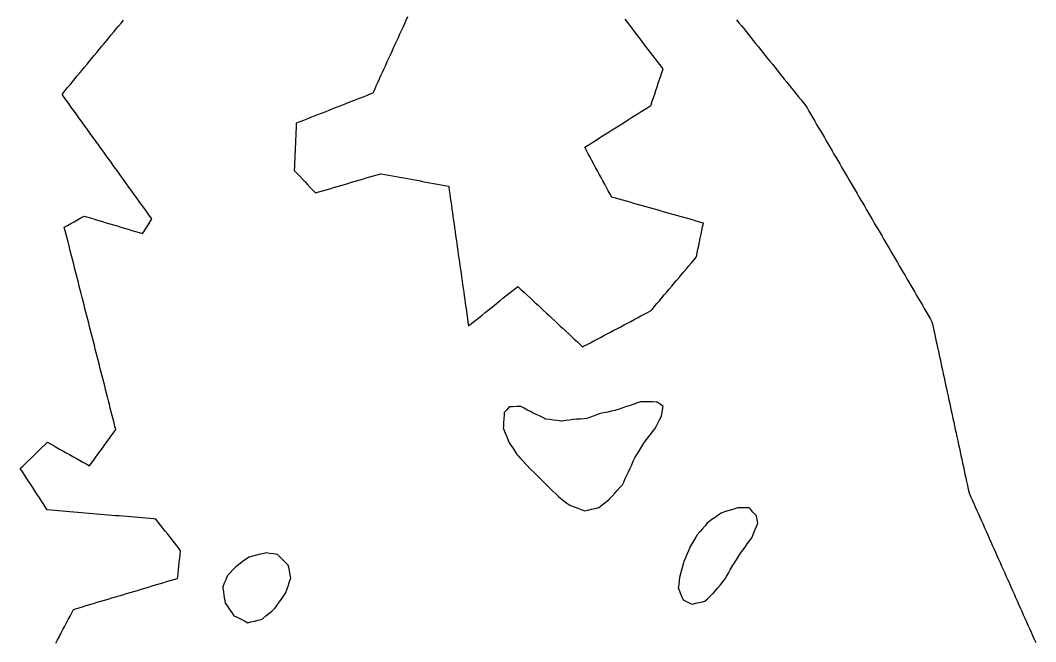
# Model space of a CAD drawing. Header units: millimetres. Extents: x 32 to 3054, y 42 to 5568.
# Drawn here: x 1170.8 to 1437.3, y 1401 to 1564.2 of the extents above; entities that cross this region are included whole.
import ezdxf

# ---------------------------------------------------------------- set-up
doc = ezdxf.new("R2010")
doc.units = ezdxf.units.MM
for name, color, linetype in [('ALL_ISLANDS', 7, 'Continuous'), ('OUTLINE_ISLAND_01', 7, 'Continuous'), ('OUTLINE_ISLAND_24', 7, 'Continuous'), ('OUTLINE_ISLAND_48', 7, 'Continuous'), ('OUTLINE_ISLAND_54', 7, 'Continuous')]:
    doc.layers.add(name, color=color, linetype=linetype)

msp = doc.modelspace()

# ---------------------------------------------------------------- linework, layer by layer
at = {"layer": 'ALL_ISLANDS'}
for points in [[(1272.4168, 1565.0561), (1272.0025, 1564.1459), (1271.5882, 1563.2358), (1271.1739, 1562.3257), (1270.7596, 1561.4155), (1270.3453, 1560.5054), (1269.931, 1559.5952), (1269.5168, 1558.6851), (1269.1025, 1557.7749), (1268.6882, 1556.8648), (1268.2739, 1555.9546), (1267.8596, 1555.0445), (1267.4453, 1554.1343), (1267.031, 1553.2242), (1266.6168, 1552.314), (1266.2025, 1551.4039), (1265.7882, 1550.4937), (1265.3739, 1549.5836), (1264.9596, 1548.6735), (1264.5453, 1547.7633), (1264.131, 1546.8532), (1263.7168, 1545.943), (1263.3025, 1545.0329), (1262.7759, 1544.826), (1261.8452, 1544.4603), (1260.9145, 1544.0946), (1259.9837, 1543.729), (1259.053, 1543.3633), (1258.1222, 1542.9976), (1257.1915, 1542.6319), (1256.2607, 1542.2662), (1255.33, 1541.9006), (1254.3993, 1541.5349), (1253.4685, 1541.1692), (1252.5378, 1540.8035), (1251.607, 1540.4378), (1250.6763, 1540.0722), (1249.7456, 1539.7065), (1248.8148, 1539.3408), (1247.8841, 1538.9751), (1246.9533, 1538.6095), (1246.0226, 1538.2438), (1245.0919, 1537.8781), (1244.1611, 1537.5124), (1243.2304, 1537.1467), (1243.2142, 1536.7917), (1243.1687, 1535.7928), (1243.1232, 1534.7938), (1243.0777, 1533.7948), (1243.0321, 1532.7959), (1242.9866, 1531.7969), (1242.9411, 1530.798), (1242.8956, 1529.799), (1242.8501, 1528.8), (1242.8046, 1527.8011), (1242.7591, 1526.8021), (1242.7136, 1525.8031), (1242.668, 1524.8042), (1242.7862, 1524.6785), (1243.4712, 1523.95), (1244.1562, 1523.2215), (1244.8412, 1522.4929), (1245.5262, 1521.7644), (1246.2112, 1521.0358), (1246.8962, 1520.3073), (1247.5813, 1519.5788), (1248.2663, 1518.8502), (1249.1207, 1519.1009), (1250.0803, 1519.3825), (1251.0398, 1519.664), (1251.9994, 1519.9456), (1252.9589, 1520.2271), (1253.9185, 1520.5086), (1254.878, 1520.7902), (1255.8376, 1521.0717), (1256.7971, 1521.3532), (1257.7567, 1521.6348), (1258.7162, 1521.9163), (1259.6758, 1522.1978), (1260.6353, 1522.4794), (1261.5949, 1522.7609), (1262.5544, 1523.0425), (1263.514, 1523.324), (1264.4735, 1523.6055), (1265.4331, 1523.8871), (1265.5137, 1523.8722), (1266.4972, 1523.6913), (1267.4807, 1523.5104), (1268.4642, 1523.3295), (1269.4477, 1523.1486), (1270.4312, 1522.9677), (1271.4147, 1522.7868), (1272.3982, 1522.6059), (1273.3817, 1522.425), (1274.3652, 1522.2441), (1275.3488, 1522.0632), (1276.3323, 1521.8823), (1277.3158, 1521.7014), (1278.2993, 1521.5205), (1279.2828, 1521.3396), (1280.2663, 1521.1587), (1281.2498, 1520.9778), (1282.2333, 1520.7969), (1283.2168, 1520.616), (1283.2284, 1520.5339), (1283.369, 1519.5438), (1283.5095, 1518.5537), (1283.65, 1517.5636), (1283.7906, 1516.5736), (1283.9311, 1515.5835), (1284.0717, 1514.5934), (1284.2122, 1513.6033), (1284.3527, 1512.6133), (1284.4933, 1511.6232), (1284.6338, 1510.6331), (1284.7744, 1509.643), (1284.9149, 1508.653), (1285.0554, 1507.6629), (1285.196, 1506.6728), (1285.3365, 1505.6827), (1285.4771, 1504.6927), (1285.6176, 1503.7026), (1285.7581, 1502.7125), (1285.8987, 1501.7224), (1286.0392, 1500.7324), (1286.1798, 1499.7423), (1286.3203, 1498.7522), (1286.4608, 1497.7621), (1286.6014, 1496.7721), (1286.7419, 1495.782), (1286.8824, 1494.7919), (1287.023, 1493.8018), (1287.1635, 1492.8118), (1287.3041, 1491.8217), (1287.4446, 1490.8316), (1287.5851, 1489.8415), (1287.7257, 1488.8515), (1287.8662, 1487.8614), (1288.0068, 1486.8713), (1288.1473, 1485.8812), (1288.2878, 1484.8912), (1288.4284, 1483.9011), (1288.8898, 1484.272), (1289.6691, 1484.8986), (1290.4485, 1485.5252), (1291.2278, 1486.1518), (1292.0072, 1486.7784), (1292.7865, 1487.405), (1293.5658, 1488.0316), (1294.3452, 1488.6582), (1295.1245, 1489.2848), (1295.9039, 1489.9114), (1296.6832, 1490.538), (1297.4626, 1491.1646), (1298.2419, 1491.7912), (1299.0213, 1492.4178), (1299.8006, 1493.0444), (1300.5799, 1493.671), (1301.3593, 1494.2976), (1301.5615, 1494.1091), (1302.2929, 1493.4271), (1303.0243, 1492.7452), (1303.7557, 1492.0632), (1304.4871, 1491.3813), (1305.2185, 1490.6994), (1305.9499, 1490.0174), (1306.6813, 1489.3355), (1307.4127, 1488.6535), (1308.1441, 1487.9716), (1308.8755, 1487.2896), (1309.6069, 1486.6077), (1310.3383, 1485.9257), (1311.0697, 1485.2438), (1311.8011, 1484.5619), (1312.5325, 1483.8799), (1313.2639, 1483.198), (1313.9953, 1482.516), (1314.7267, 1481.8341), (1315.4581, 1481.1521), (1316.1895, 1480.4702), (1316.9209, 1479.7882), (1317.6523, 1479.1063), (1318.3837, 1478.4244), (1318.6581, 1478.5695), (1319.542, 1479.0372), (1320.4259, 1479.5049), (1321.3098, 1479.9725), (1322.1938, 1480.4402), (1323.0777, 1480.9078), (1323.9616, 1481.3755), (1324.8455, 1481.8432), (1325.7294, 1482.3108), (1326.6133, 1482.7785), (1327.4972, 1483.2462), (1328.3811, 1483.7138), (1329.265, 1484.1815), (1330.1489, 1484.6491), (1331.0328, 1485.1168), (1331.9167, 1485.5845), (1332.8006, 1486.0521), (1333.6845, 1486.5198), (1334.5685, 1486.9875), (1335.4524, 1487.4551), (1336.3363, 1487.9228), (1336.5989, 1488.2334), (1337.2446, 1488.9969), (1337.8903, 1489.7605), (1338.536, 1490.5241), (1339.1818, 1491.2877), (1339.8275, 1492.0512), (1340.4732, 1492.8148), (1341.1189, 1493.5784), (1341.7646, 1494.342), (1342.4103, 1495.1056), (1343.056, 1495.8691), (1343.7018, 1496.6327), (1344.3475, 1497.3963), (1344.9932, 1498.1599), (1345.6389, 1498.9235), (1346.2846, 1499.687), (1346.9303, 1500.4506), (1347.576, 1501.2142), (1348.2218, 1501.9778), (1348.2475, 1502.1006), (1348.4526, 1503.0793), (1348.6578, 1504.058), (1348.863, 1505.0367), (1349.0681, 1506.0155), (1349.2733, 1506.9942), (1349.4784, 1507.9729), (1349.6836, 1508.9517), (1349.8887, 1509.9304), (1350.0939, 1510.9091), (1350.0898, 1510.9103), (1349.1278, 1511.1833), (1348.1658, 1511.4563), (1347.2037, 1511.7293), (1346.2417, 1512.0023), (1345.2797, 1512.2753), (1344.3177, 1512.5483), (1343.3557, 1512.8212), (1342.3937, 1513.0942), (1341.4316, 1513.3672), (1340.4696, 1513.6402), (1339.5076, 1513.9132), (1338.5456, 1514.1862), (1337.5836, 1514.4592), (1336.6216, 1514.7322), (1335.6596, 1515.0052), (1334.6975, 1515.2782), (1333.7355, 1515.5512), (1332.7735, 1515.8242), (1331.8115, 1516.0972), (1330.8495, 1516.3702), (1329.8875, 1516.6432), (1328.9254, 1516.9162), (1327.9634, 1517.1892), (1327.0014, 1517.4622), (1326.0394, 1517.7352), (1325.6098, 1518.5254), (1325.1322, 1519.404), (1324.6547, 1520.2826), (1324.1771, 1521.1612), (1323.6995, 1522.0398), (1323.2219, 1522.9183), (1322.7443, 1523.7969), (1322.2667, 1524.6755), (1321.7892, 1525.5541), (1321.3116, 1526.4327), (1320.834, 1527.3113), (1320.3564, 1528.1899), (1319.8788, 1529.0685), (1319.4012, 1529.947), (1318.9237, 1530.8256), (1319.4085, 1531.1325), (1320.2534, 1531.6674), (1321.0984, 1532.2022), (1321.9433, 1532.7371), (1322.7882, 1533.2719), (1323.6332, 1533.8068), (1324.4781, 1534.3416), (1325.3231, 1534.8765), (1326.168, 1535.4113), (1327.013, 1535.9462), (1327.8579, 1536.481), (1328.7029, 1537.0159), (1329.5478, 1537.5507), (1330.3928, 1538.0856), (1331.2377, 1538.6204), (1332.0827, 1539.1553), (1332.9276, 1539.6901), (1333.7726, 1540.225), (1334.6175, 1540.7598), (1335.4624, 1541.2947), (1336.3074, 1541.8295), (1336.3538, 1541.9683), (1336.6708, 1542.9168), (1336.9878, 1543.8652), (1337.3048, 1544.8136), (1337.6218, 1545.762), (1337.9388, 1546.7105), (1338.2558, 1547.6589), (1338.5728, 1548.6073), (1338.8898, 1549.5557), (1339.2068, 1550.5042), (1339.5238, 1551.4526), (1339.2841, 1551.7642), (1338.6745, 1552.5568), (1338.0648, 1553.3495), (1337.4551, 1554.1422), (1336.8455, 1554.9348), (1336.2358, 1555.7275), (1335.6261, 1556.5201), (1335.0164, 1557.3128), (1334.4068, 1558.1054), (1333.7971, 1558.8981), (1333.1874, 1559.6907), (1332.5778, 1560.4834), (1331.9681, 1561.276), (1331.3584, 1562.0687), (1330.7487, 1562.8613), (1330.1391, 1563.654), (1329.5294, 1564.4467)], [(1180.1134, 1400.6212), (1180.5796, 1401.5059), (1181.0458, 1402.3906), (1181.512, 1403.2753), (1181.9782, 1404.1599), (1182.4444, 1405.0446), (1182.9106, 1405.9293), (1183.3768, 1406.814), (1183.843, 1407.6986), (1184.3092, 1408.5833), (1184.7754, 1409.468), (1185.2365, 1409.6058), (1186.1947, 1409.8921), (1187.1528, 1410.1784), (1188.111, 1410.4647), (1189.0691, 1410.751), (1190.0272, 1411.0373), (1190.9854, 1411.3236), (1191.9435, 1411.6099), (1192.9017, 1411.8962), (1193.8598, 1412.1824), (1194.818, 1412.4687), (1195.7761, 1412.755), (1196.7342, 1413.0413), (1197.6924, 1413.3276), (1198.6505, 1413.6139), (1199.6087, 1413.9002), (1200.5668, 1414.1865), (1201.5249, 1414.4728), (1202.4831, 1414.7591), (1203.4412, 1415.0454), (1204.3994, 1415.3317), (1205.3575, 1415.618), (1206.3157, 1415.9043), (1207.2738, 1416.1906), (1208.2319, 1416.4769), (1209.1901, 1416.7632), (1210.1482, 1417.0495), (1211.1064, 1417.3358), (1212.0645, 1417.6221), (1212.097, 1417.9236), (1212.2041, 1418.9179), (1212.3111, 1419.9121), (1212.4182, 1420.9064), (1212.5253, 1421.9006), (1212.6324, 1422.8949), (1212.7394, 1423.8891), (1212.8465, 1424.8834), (1212.5391, 1425.2782), (1211.9246, 1426.0672), (1211.3102, 1426.8562), (1210.6958, 1427.6452), (1210.0814, 1428.4342), (1209.467, 1429.2232), (1208.8526, 1430.0122), (1208.2382, 1430.8011), (1207.6238, 1431.5901), (1207.0094, 1432.3791), (1206.395, 1433.1681), (1205.7452, 1433.224), (1204.7489, 1433.3096), (1203.7525, 1433.3952), (1202.7562, 1433.4808), (1201.7599, 1433.5665), (1200.7635, 1433.6521), (1199.7672, 1433.7377), (1198.7709, 1433.8233), (1197.7746, 1433.909), (1196.7782, 1433.9946), (1195.7819, 1434.0802), (1194.7856, 1434.1658), (1193.7893, 1434.2515), (1192.7929, 1434.3371), (1191.7966, 1434.4227), (1190.8003, 1434.5083), (1189.8039, 1434.594), (1188.8076, 1434.6796), (1187.8113, 1434.7652), (1186.815, 1434.8508), (1185.8186, 1434.9365), (1184.8223, 1435.0221), (1183.826, 1435.1077), (1182.8297, 1435.1933), (1181.8333, 1435.279), (1180.837, 1435.3646), (1179.8407, 1435.4502), (1178.8443, 1435.5358), (1177.848, 1435.6215), (1177.3318, 1436.4147), (1176.7864, 1437.2528), (1176.2409, 1438.091), (1175.6955, 1438.9291), (1175.1501, 1439.7672), (1174.6046, 1440.6054), (1174.0592, 1441.4435), (1173.5137, 1442.2817), (1172.9683, 1443.1198), (1172.4228, 1443.958), (1171.8774, 1444.7961), (1171.3319, 1445.6343), (1170.7865, 1446.4724), (1171.4428, 1447.1093), (1172.1605, 1447.8057), (1172.8782, 1448.5021), (1173.5958, 1449.1985), (1174.3135, 1449.8949), (1175.0311, 1450.5913), (1175.7488, 1451.2877), (1176.4665, 1451.9841), (1177.1841, 1452.6805), (1177.9018, 1453.3769), (1178.4964, 1453.0443), (1179.3692, 1452.5561), (1180.2419, 1452.0679), (1181.1146, 1451.5797), (1181.9874, 1451.0915), (1182.8601, 1450.6034), (1183.7329, 1450.1152), (1184.6056, 1449.627), (1185.4784, 1449.1388), (1186.3511, 1448.6506), (1187.2238, 1448.1625), (1188.0966, 1447.6743), (1188.9693, 1447.1861), (1189.3902, 1447.7664), (1189.9773, 1448.5759), (1190.5645, 1449.3854), (1191.1516, 1450.1949), (1191.7387, 1451.0044), (1192.3258, 1451.8139), (1192.913, 1452.6234), (1193.5001, 1453.4329), (1194.0872, 1454.2424), (1194.6743, 1455.0519), (1195.2615, 1455.8613), (1195.8486, 1456.6708), (1195.6386, 1457.4972), (1195.3923, 1458.4664), (1195.146, 1459.4356), (1194.8997, 1460.4048), (1194.6534, 1461.374), (1194.4071, 1462.3432), (1194.1608, 1463.3123), (1193.9145, 1464.2815), (1193.6682, 1465.2507), (1193.4219, 1466.2199), (1193.1756, 1467.1891), (1192.9293, 1468.1583), (1192.683, 1469.1275), (1192.4367, 1470.0967), (1192.1904, 1471.0659), (1191.9441, 1472.0351), (1191.6978, 1473.0043), (1191.4515, 1473.9735), (1191.2052, 1474.9427), (1190.9589, 1475.9119), (1190.7126, 1476.8811), (1190.4663, 1477.8503), (1190.22, 1478.8195), (1189.9737, 1479.7886), (1189.7274, 1480.7578), (1189.4811, 1481.727), (1189.2348, 1482.6962), (1188.9885, 1483.6654), (1188.7422, 1484.6346), (1188.4959, 1485.6038), (1188.2496, 1486.573), (1188.0033, 1487.5422), (1187.757, 1488.5114), (1187.5107, 1489.4806), (1187.2645, 1490.4498), (1187.0182, 1491.419), (1186.7719, 1492.3882), (1186.5256, 1493.3574), (1186.2793, 1494.3266), (1186.033, 1495.2958), (1185.7867, 1496.2649), (1185.5404, 1497.2341), (1185.2941, 1498.2033), (1185.0478, 1499.1725), (1184.8015, 1500.1417), (1184.5552, 1501.1109), (1184.3089, 1502.0801), (1184.0626, 1503.0493), (1183.8163, 1504.0185), (1183.57, 1504.9877), (1183.3237, 1505.9569), (1183.0774, 1506.9261), (1182.8311, 1507.8953), (1182.5848, 1508.8645), (1182.3385, 1509.8337), (1183.1792, 1510.3062), (1184.0509, 1510.7962), (1184.9226, 1511.2862), (1185.7944, 1511.7761), (1186.6661, 1512.2661), (1187.5379, 1512.7561), (1187.5741, 1512.7452), (1188.5319, 1512.4579), (1189.4898, 1512.1706), (1190.4476, 1511.8833), (1191.4054, 1511.596), (1192.3633, 1511.3087), (1193.3211, 1511.0214), (1194.279, 1510.7341), (1195.2368, 1510.4468), (1196.1946, 1510.1595), (1197.1525, 1509.8722), (1198.1103, 1509.5849), (1199.0681, 1509.2976), (1200.026, 1509.0103), (1200.9838, 1508.723), (1201.9417, 1508.4357), (1202.8995, 1508.1483), (1203.1954, 1508.6178), (1203.7286, 1509.4638), (1204.2618, 1510.3098), (1204.795, 1511.1558), (1205.3282, 1512.0018), (1205.1264, 1512.2818), (1204.5417, 1513.0931), (1203.957, 1513.9043), (1203.3723, 1514.7156), (1202.7876, 1515.5268), (1202.2028, 1516.3381), (1201.6181, 1517.1493), (1201.0334, 1517.9606), (1200.4487, 1518.7718), (1199.864, 1519.5831), (1199.2793, 1520.3943), (1198.6946, 1521.2056), (1198.1099, 1522.0168), (1197.5252, 1522.8281), (1196.9405, 1523.6393), (1196.3558, 1524.4506), (1195.7711, 1525.2618), (1195.1864, 1526.0731), (1194.6017, 1526.8843), (1194.017, 1527.6956), (1193.4323, 1528.5068), (1192.8476, 1529.3181), (1192.2629, 1530.1293), (1191.6782, 1530.9405), (1191.0935, 1531.7518), (1190.5088, 1532.563), (1189.9241, 1533.3743), (1189.3394, 1534.1855), (1188.7547, 1534.9968), (1188.17, 1535.808), (1187.5853, 1536.6193), (1187.0006, 1537.4305), (1186.4159, 1538.2418), (1185.8312, 1539.053), (1185.2465, 1539.8643), (1184.6618, 1540.6755), (1184.0771, 1541.4868), (1183.4924, 1542.298), (1182.9077, 1543.1093), (1182.323, 1543.9205), (1181.7383, 1544.7318), (1181.9219, 1544.9535), (1182.5597, 1545.7238), (1183.1974, 1546.494), (1183.8352, 1547.2642), (1184.473, 1548.0345), (1185.1107, 1548.8047), (1185.7485, 1549.5749), (1186.3863, 1550.3452), (1187.024, 1551.1154), (1187.6618, 1551.8856), (1188.2995, 1552.6559), (1188.9373, 1553.4261), (1189.5751, 1554.1963), (1190.2128, 1554.9666), (1190.8506, 1555.7368), (1191.4884, 1556.507), (1192.1261, 1557.2773), (1192.7639, 1558.0475), (1193.4016, 1558.8177), (1194.0394, 1559.588), (1194.6772, 1560.3582), (1195.3149, 1561.1284), (1195.9527, 1561.8987), (1196.5904, 1562.6689), (1197.2282, 1563.4391), (1197.866, 1564.2094)], [(1358.7928, 1564.3191), (1359.4192, 1563.5396), (1360.0456, 1562.7601), (1360.672, 1561.9806), (1361.2984, 1561.2011), (1361.9248, 1560.4216), (1362.5512, 1559.6421), (1363.1776, 1558.8626), (1363.804, 1558.0831), (1364.4304, 1557.3036), (1365.0568, 1556.5241), (1365.6832, 1555.7446), (1366.3096, 1554.9651), (1366.936, 1554.1856), (1367.5624, 1553.4061), (1368.1888, 1552.6266), (1368.8152, 1551.8471), (1369.4416, 1551.0676), (1370.068, 1550.2881), (1370.6944, 1549.5085), (1371.3208, 1548.729), (1371.9472, 1547.9495), (1372.5736, 1547.17), (1373.2, 1546.3905), (1373.8264, 1545.611), (1374.4528, 1544.8315), (1375.0792, 1544.052), (1375.7056, 1543.2725), (1376.332, 1542.493), (1376.9584, 1541.7135), (1377.2899, 1541.1462), (1377.7944, 1540.2828), (1378.299, 1539.4194), (1378.8035, 1538.556), (1379.3081, 1537.6926), (1379.8126, 1536.8292), (1380.3171, 1535.9658), (1380.8217, 1535.1025), (1381.3262, 1534.2391), (1381.8308, 1533.3757), (1382.3353, 1532.5123), (1382.8398, 1531.6489), (1383.3444, 1530.7855), (1383.8489, 1529.9221), (1384.3535, 1529.0587), (1384.858, 1528.1953), (1385.3625, 1527.332), (1385.8671, 1526.4686), (1386.3716, 1525.6052), (1386.8761, 1524.7418), (1387.3807, 1523.8784), (1387.8852, 1523.015), (1388.3898, 1522.1516), (1388.8943, 1521.2882), (1389.3988, 1520.4248), (1389.9034, 1519.5615), (1390.4079, 1518.6981), (1390.9125, 1517.8347), (1391.417, 1516.9713), (1391.9215, 1516.1079), (1392.4261, 1515.2445), (1392.9306, 1514.3811), (1393.4352, 1513.5177), (1393.9397, 1512.6543), (1394.4442, 1511.791), (1394.9488, 1510.9276), (1395.4533, 1510.0642), (1395.9579, 1509.2008), (1396.4624, 1508.3374), (1396.9669, 1507.474), (1397.4715, 1506.6106), (1397.976, 1505.7472), (1398.4805, 1504.8838), (1398.9851, 1504.0205), (1399.4896, 1503.1571), (1399.9942, 1502.2937), (1400.4987, 1501.4303), (1401.0032, 1500.5669), (1401.5078, 1499.7035), (1402.0123, 1498.8401), (1402.5169, 1497.9767), (1403.0214, 1497.1133), (1403.5259, 1496.25), (1404.0305, 1495.3866), (1404.535, 1494.5232), (1405.0396, 1493.6598), (1405.5441, 1492.7964), (1406.0486, 1491.933), (1406.5532, 1491.0696), (1407.0577, 1490.2062), (1407.5622, 1489.3428), (1408.0668, 1488.4795), (1408.5713, 1487.6161), (1409.0759, 1486.7527), (1409.5804, 1485.8893), (1410.0849, 1485.0259), (1410.2921, 1484.0678), (1410.5035, 1483.0904), (1410.7149, 1482.113), (1410.9262, 1481.1356), (1411.1376, 1480.1582), (1411.349, 1479.1808), (1411.5603, 1478.2034), (1411.7717, 1477.226), (1411.9831, 1476.2485), (1412.1944, 1475.2711), (1412.4058, 1474.2937), (1412.6172, 1473.3163), (1412.8286, 1472.3389), (1413.0399, 1471.3615), (1413.2513, 1470.3841), (1413.4627, 1469.4067), (1413.674, 1468.4293), (1413.8854, 1467.4519), (1414.0968, 1466.4745), (1414.3081, 1465.4971), (1414.5195, 1464.5197), (1414.7309, 1463.5423), (1414.9422, 1462.5649), (1415.1536, 1461.5874), (1415.365, 1460.61), (1415.5763, 1459.6326), (1415.7877, 1458.6552), (1415.9991, 1457.6778), (1416.2104, 1456.7004), (1416.4218, 1455.723), (1416.6332, 1454.7456), (1416.8445, 1453.7682), (1417.0559, 1452.7908), (1417.2673, 1451.8134), (1417.4786, 1450.836), (1417.69, 1449.8586), (1417.9014, 1448.8812), (1418.1127, 1447.9038), (1418.3241, 1446.9263), (1418.5355, 1445.9489), (1418.7469, 1444.9715), (1418.9582, 1443.9941), (1419.1696, 1443.0167), (1419.381, 1442.0393), (1419.5923, 1441.0619), (1419.8037, 1440.0845), (1419.823, 1440.0412), (1420.2296, 1439.1276), (1420.6362, 1438.214), (1421.0428, 1437.3004), (1421.4494, 1436.3868), (1421.856, 1435.4732), (1422.2626, 1434.5596), (1422.6692, 1433.646), (1423.0758, 1432.7323), (1423.4824, 1431.8187), (1423.889, 1430.9051), (1424.2956, 1429.9915), (1424.7022, 1429.0779), (1425.1088, 1428.1643), (1425.5154, 1427.2507), (1425.9221, 1426.3371), (1426.3287, 1425.4235), (1426.7353, 1424.5099), (1427.1419, 1423.5963), (1427.5485, 1422.6827), (1427.9551, 1421.7691), (1428.3617, 1420.8555), (1428.7683, 1419.9419), (1429.1749, 1419.0283), (1429.5815, 1418.1147), (1429.9881, 1417.2011), (1430.3947, 1416.2875), (1430.8013, 1415.3739), (1431.2079, 1414.4603), (1431.6145, 1413.5467), (1432.0211, 1412.6331), (1432.4277, 1411.7195), (1432.8343, 1410.8059), (1433.2409, 1409.8923), (1433.6476, 1408.9786), (1434.0542, 1408.065), (1434.4608, 1407.1514), (1434.8674, 1406.2378), (1435.274, 1405.3242), (1435.6806, 1404.4106), (1436.0872, 1403.497), (1436.4938, 1402.5834), (1436.9004, 1401.6698), (1437.307, 1400.7562)]]:
    msp.add_lwpolyline(points, dxfattribs=at)
for points in [[(1297.556, 1457.126), (1297.9204, 1456.1948), (1298.2849, 1455.2635), (1298.6493, 1454.3323), (1299.0137, 1453.4011), (1299.4809, 1452.6892), (1300.0296, 1451.8532), (1300.5782, 1451.0171), (1301.1269, 1450.1811), (1301.4429, 1449.8373), (1302.1196, 1449.1011), (1302.7963, 1448.3648), (1303.473, 1447.6286), (1304.1498, 1446.8923), (1304.2, 1446.8428), (1304.9121, 1446.1407), (1305.6242, 1445.4386), (1306.3363, 1444.7366), (1307.0484, 1444.0345), (1307.7605, 1443.3324), (1308.4726, 1442.6303), (1309.1846, 1441.9282), (1309.8967, 1441.2261), (1310.6088, 1440.524), (1311.3209, 1439.8219), (1312.033, 1439.1199), (1312.6736, 1438.6265), (1313.4658, 1438.0163), (1314.258, 1437.406), (1315.0503, 1436.7958), (1315.2234, 1436.7334), (1316.1641, 1436.394), (1317.1047, 1436.0547), (1318.0454, 1435.7154), (1318.9861, 1435.376), (1319.715, 1435.5399), (1320.6906, 1435.7592), (1321.6663, 1435.9785), (1322.642, 1436.1978), (1323.0656, 1436.5383), (1323.8451, 1437.1647), (1324.6246, 1437.7911), (1325.4041, 1438.4176), (1325.4669, 1438.4868), (1326.1387, 1439.2275), (1326.8105, 1439.9682), (1327.4824, 1440.7089), (1328.1542, 1441.4496), (1328.8261, 1442.1903), (1329.159, 1442.9082), (1329.5798, 1443.8154), (1330.0005, 1444.7225), (1330.4213, 1445.6297), (1330.8421, 1446.5369), (1331.2628, 1447.4441), (1331.6836, 1448.3512), (1332.1043, 1449.2584), (1332.3485, 1449.6649), (1332.8633, 1450.5222), (1333.3781, 1451.3795), (1333.893, 1452.2368), (1334.4078, 1453.0941), (1334.8998, 1453.7289), (1335.5124, 1454.5193), (1336.1249, 1455.3098), (1336.7375, 1456.1002), (1337.3501, 1456.8906), (1337.673, 1457.5141), (1338.133, 1458.402), (1338.593, 1459.29), (1339.0529, 1460.1779), (1339.1726, 1460.8206), (1339.3557, 1461.8037), (1339.5388, 1462.7868), (1338.7681, 1463.3405), (1337.9559, 1463.9239), (1337.6842, 1463.9295), (1336.6844, 1463.9502), (1335.6847, 1463.971), (1334.6849, 1463.9917), (1333.6851, 1464.0124), (1332.7533, 1463.6955), (1331.8066, 1463.3735), (1330.8599, 1463.0515), (1329.9131, 1462.7294), (1328.9664, 1462.4074), (1328.0197, 1462.0854), (1327.0729, 1461.7634), (1326.9156, 1461.7291), (1325.9385, 1461.5161), (1324.9615, 1461.3031), (1323.9844, 1461.0902), (1323.0073, 1460.8772), (1322.3152, 1460.6212), (1321.3773, 1460.2742), (1320.4394, 1459.9273), (1319.5015, 1459.5804), (1318.7993, 1459.5304), (1317.8018, 1459.4595), (1316.8043, 1459.3885), (1315.8069, 1459.3175), (1314.9259, 1459.1936), (1313.9357, 1459.0542), (1312.9455, 1458.9149), (1312.731, 1458.9429), (1311.7395, 1459.0726), (1310.7479, 1459.2023), (1309.7564, 1459.332), (1308.7648, 1459.4616), (1307.9711, 1459.8327), (1307.0653, 1460.2562), (1306.1594, 1460.6797), (1305.2535, 1461.1033), (1304.8347, 1461.3293), (1303.9547, 1461.8044), (1303.0747, 1462.2794), (1302.1947, 1462.7544), (1302.0759, 1462.7511), (1301.0763, 1462.7239), (1300.0766, 1462.6966), (1299.077, 1462.6693), (1298.4474, 1461.9043), (1297.8118, 1461.1322), (1297.7738, 1460.536), (1297.71, 1459.5381), (1297.6463, 1458.5401), (1297.5826, 1457.5421)], [(1362.056, 1436.1301), (1361.056, 1436.1301), (1360.056, 1436.1301), (1359.056, 1436.1301), (1358.7649, 1436.0402), (1357.8095, 1435.745), (1356.854, 1435.4499), (1355.8985, 1435.1548), (1354.9431, 1434.8597), (1354.7928, 1434.7573), (1353.9664, 1434.1941), (1353.1401, 1433.631), (1352.3137, 1433.0679), (1351.4873, 1432.5047), (1351.1033, 1432.0737), (1350.4381, 1431.327), (1349.7729, 1430.5803), (1349.1077, 1429.8337), (1348.4425, 1429.087), (1348.0617, 1428.43), (1347.5602, 1427.5649), (1347.0587, 1426.6997), (1346.5572, 1425.8346), (1346.5239, 1425.755), (1346.1388, 1424.8321), (1345.7537, 1423.9092), (1345.3686, 1422.9864), (1344.9834, 1422.0635), (1344.8735, 1421.6711), (1344.6036, 1420.7082), (1344.3337, 1419.7453), (1344.0638, 1418.7824), (1343.7939, 1417.8195), (1343.7047, 1416.9968), (1343.5968, 1416.0026), (1343.4889, 1415.0085), (1343.5983, 1414.7491), (1343.9867, 1413.8277), (1344.3752, 1412.9062), (1344.7637, 1411.9847), (1345.2938, 1411.7267), (1346.1929, 1411.2889), (1347.092, 1410.8512), (1347.505, 1410.9437), (1348.4809, 1411.1621), (1349.4567, 1411.3806), (1350.4326, 1411.5991), (1351.1386, 1412.2577), (1351.8698, 1412.9399), (1352.6011, 1413.622), (1352.6106, 1413.6333), (1353.2561, 1414.3969), (1353.9017, 1415.1606), (1354.5473, 1415.9243), (1355.1929, 1416.688), (1355.8385, 1417.4517), (1356.187, 1418.0997), (1356.6606, 1418.9804), (1357.1343, 1419.8611), (1357.608, 1420.7418), (1357.673, 1420.8428), (1358.2141, 1421.6838), (1358.7552, 1422.5247), (1359.2963, 1423.3657), (1359.8374, 1424.2066), (1359.8398, 1424.21), (1360.4252, 1425.0207), (1361.0106, 1425.8314), (1361.596, 1426.6422), (1362.1815, 1427.4529), (1362.7669, 1428.2636), (1362.845, 1428.4543), (1363.2242, 1429.3796), (1363.6035, 1430.3049), (1363.9827, 1431.2302), (1364.3619, 1432.1555), (1364.201, 1433.0205), (1364.018, 1434.0036), (1363.7638, 1434.2791), (1363.0857, 1435.014), (1362.4076, 1435.749)], [(1238.2632, 1423.8683), (1237.2743, 1424.0166), (1236.2854, 1424.165), (1235.2964, 1424.3134), (1234.7105, 1424.1708), (1233.7388, 1423.9345), (1232.7672, 1423.6981), (1231.7955, 1423.4618), (1230.8238, 1423.2254), (1230.1161, 1422.7069), (1229.3094, 1422.1159), (1228.5028, 1421.5249), (1227.6961, 1420.9339), (1227.3013, 1420.5295), (1226.6028, 1419.814), (1225.9043, 1419.0984), (1225.2057, 1418.3828), (1225.1199, 1418.1851), (1224.7218, 1417.2678), (1224.3237, 1416.3504), (1223.9256, 1415.4331), (1223.9687, 1415.1284), (1224.1089, 1414.1383), (1224.2492, 1413.1482), (1224.3894, 1412.1581), (1224.5296, 1411.168), (1224.5782, 1411.0972), (1225.1447, 1410.2731), (1225.7111, 1409.449), (1226.2776, 1408.6249), (1226.844, 1407.8008), (1226.9473, 1407.7498), (1227.844, 1407.3073), (1228.7408, 1406.8648), (1229.6375, 1406.4223), (1230.5343, 1405.9797), (1231.3202, 1406.1761), (1232.2904, 1406.4185), (1233.2605, 1406.6609), (1234.2307, 1406.9033), (1234.4659, 1407.0993), (1235.2342, 1407.7394), (1236.0025, 1408.3795), (1236.7708, 1409.0196), (1237.5391, 1409.6596), (1237.5725, 1409.7066), (1238.1516, 1410.5218), (1238.7307, 1411.337), (1239.3098, 1412.1523), (1239.889, 1412.9675), (1240.4681, 1413.7827), (1240.52, 1413.9411), (1240.8318, 1414.8913), (1241.1435, 1415.8414), (1241.4553, 1416.7916), (1241.7671, 1417.7417), (1241.6948, 1418.1207), (1241.5074, 1419.103), (1241.32, 1420.0853), (1241.1325, 1421.0675), (1241.1113, 1421.0882), (1240.3957, 1421.7867), (1239.6801, 1422.4852), (1238.9645, 1423.1837)]]:
    msp.add_lwpolyline(points, close=True, dxfattribs=at)
at = {"layer": 'OUTLINE_ISLAND_01'}
for points in [[(1272.4168, 1565.0561), (1272.0025, 1564.1459), (1271.5882, 1563.2358), (1271.1739, 1562.3257), (1270.7596, 1561.4155), (1270.3453, 1560.5054), (1269.931, 1559.5952), (1269.5168, 1558.6851), (1269.1025, 1557.7749), (1268.6882, 1556.8648), (1268.2739, 1555.9546), (1267.8596, 1555.0445), (1267.4453, 1554.1343), (1267.031, 1553.2242), (1266.6168, 1552.314), (1266.2025, 1551.4039), (1265.7882, 1550.4937), (1265.3739, 1549.5836), (1264.9596, 1548.6735), (1264.5453, 1547.7633), (1264.131, 1546.8532), (1263.7168, 1545.943), (1263.3025, 1545.0329), (1262.7759, 1544.826), (1261.8452, 1544.4603), (1260.9145, 1544.0946), (1259.9837, 1543.729), (1259.053, 1543.3633), (1258.1222, 1542.9976), (1257.1915, 1542.6319), (1256.2607, 1542.2662), (1255.33, 1541.9006), (1254.3993, 1541.5349), (1253.4685, 1541.1692), (1252.5378, 1540.8035), (1251.607, 1540.4378), (1250.6763, 1540.0722), (1249.7456, 1539.7065), (1248.8148, 1539.3408), (1247.8841, 1538.9751), (1246.9533, 1538.6095), (1246.0226, 1538.2438), (1245.0919, 1537.8781), (1244.1611, 1537.5124), (1243.2304, 1537.1467), (1243.2142, 1536.7917), (1243.1687, 1535.7928), (1243.1232, 1534.7938), (1243.0777, 1533.7948), (1243.0321, 1532.7959), (1242.9866, 1531.7969), (1242.9411, 1530.798), (1242.8956, 1529.799), (1242.8501, 1528.8), (1242.8046, 1527.8011), (1242.7591, 1526.8021), (1242.7136, 1525.8031), (1242.668, 1524.8042), (1242.7862, 1524.6785), (1243.4712, 1523.95), (1244.1562, 1523.2215), (1244.8412, 1522.4929), (1245.5262, 1521.7644), (1246.2112, 1521.0358), (1246.8962, 1520.3073), (1247.5813, 1519.5788), (1248.2663, 1518.8502), (1249.1207, 1519.1009), (1250.0803, 1519.3825), (1251.0398, 1519.664), (1251.9994, 1519.9456), (1252.9589, 1520.2271), (1253.9185, 1520.5086), (1254.878, 1520.7902), (1255.8376, 1521.0717), (1256.7971, 1521.3532), (1257.7567, 1521.6348), (1258.7162, 1521.9163), (1259.6758, 1522.1978), (1260.6353, 1522.4794), (1261.5949, 1522.7609), (1262.5544, 1523.0425), (1263.514, 1523.324), (1264.4735, 1523.6055), (1265.4331, 1523.8871), (1265.5137, 1523.8722), (1266.4972, 1523.6913), (1267.4807, 1523.5104), (1268.4642, 1523.3295), (1269.4477, 1523.1486), (1270.4312, 1522.9677), (1271.4147, 1522.7868), (1272.3982, 1522.6059), (1273.3817, 1522.425), (1274.3652, 1522.2441), (1275.3488, 1522.0632), (1276.3323, 1521.8823), (1277.3158, 1521.7014), (1278.2993, 1521.5205), (1279.2828, 1521.3396), (1280.2663, 1521.1587), (1281.2498, 1520.9778), (1282.2333, 1520.7969), (1283.2168, 1520.616), (1283.2284, 1520.5339), (1283.369, 1519.5438), (1283.5095, 1518.5537), (1283.65, 1517.5636), (1283.7906, 1516.5736), (1283.9311, 1515.5835), (1284.0717, 1514.5934), (1284.2122, 1513.6033), (1284.3527, 1512.6133), (1284.4933, 1511.6232), (1284.6338, 1510.6331), (1284.7744, 1509.643), (1284.9149, 1508.653), (1285.0554, 1507.6629), (1285.196, 1506.6728), (1285.3365, 1505.6827), (1285.4771, 1504.6927), (1285.6176, 1503.7026), (1285.7581, 1502.7125), (1285.8987, 1501.7224), (1286.0392, 1500.7324), (1286.1798, 1499.7423), (1286.3203, 1498.7522), (1286.4608, 1497.7621), (1286.6014, 1496.7721), (1286.7419, 1495.782), (1286.8824, 1494.7919), (1287.023, 1493.8018), (1287.1635, 1492.8118), (1287.3041, 1491.8217), (1287.4446, 1490.8316), (1287.5851, 1489.8415), (1287.7257, 1488.8515), (1287.8662, 1487.8614), (1288.0068, 1486.8713), (1288.1473, 1485.8812), (1288.2878, 1484.8912), (1288.4284, 1483.9011), (1288.8898, 1484.272), (1289.6691, 1484.8986), (1290.4485, 1485.5252), (1291.2278, 1486.1518), (1292.0072, 1486.7784), (1292.7865, 1487.405), (1293.5658, 1488.0316), (1294.3452, 1488.6582), (1295.1245, 1489.2848), (1295.9039, 1489.9114), (1296.6832, 1490.538), (1297.4626, 1491.1646), (1298.2419, 1491.7912), (1299.0213, 1492.4178), (1299.8006, 1493.0444), (1300.5799, 1493.671), (1301.3593, 1494.2976), (1301.5615, 1494.1091), (1302.2929, 1493.4271), (1303.0243, 1492.7452), (1303.7557, 1492.0632), (1304.4871, 1491.3813), (1305.2185, 1490.6994), (1305.9499, 1490.0174), (1306.6813, 1489.3355), (1307.4127, 1488.6535), (1308.1441, 1487.9716), (1308.8755, 1487.2896), (1309.6069, 1486.6077), (1310.3383, 1485.9257), (1311.0697, 1485.2438), (1311.8011, 1484.5619), (1312.5325, 1483.8799), (1313.2639, 1483.198), (1313.9953, 1482.516), (1314.7267, 1481.8341), (1315.4581, 1481.1521), (1316.1895, 1480.4702), (1316.9209, 1479.7882), (1317.6523, 1479.1063), (1318.3837, 1478.4244), (1318.6581, 1478.5695), (1319.542, 1479.0372), (1320.4259, 1479.5049), (1321.3098, 1479.9725), (1322.1938, 1480.4402), (1323.0777, 1480.9078), (1323.9616, 1481.3755), (1324.8455, 1481.8432), (1325.7294, 1482.3108), (1326.6133, 1482.7785), (1327.4972, 1483.2462), (1328.3811, 1483.7138), (1329.265, 1484.1815), (1330.1489, 1484.6491), (1331.0328, 1485.1168), (1331.9167, 1485.5845), (1332.8006, 1486.0521), (1333.6845, 1486.5198), (1334.5685, 1486.9875), (1335.4524, 1487.4551), (1336.3363, 1487.9228), (1336.5989, 1488.2334), (1337.2446, 1488.9969), (1337.8903, 1489.7605), (1338.536, 1490.5241), (1339.1818, 1491.2877), (1339.8275, 1492.0512), (1340.4732, 1492.8148), (1341.1189, 1493.5784), (1341.7646, 1494.342), (1342.4103, 1495.1056), (1343.056, 1495.8691), (1343.7018, 1496.6327), (1344.3475, 1497.3963), (1344.9932, 1498.1599), (1345.6389, 1498.9235), (1346.2846, 1499.687), (1346.9303, 1500.4506), (1347.576, 1501.2142), (1348.2218, 1501.9778), (1348.2475, 1502.1006), (1348.4526, 1503.0793), (1348.6578, 1504.058), (1348.863, 1505.0367), (1349.0681, 1506.0155), (1349.2733, 1506.9942), (1349.4784, 1507.9729), (1349.6836, 1508.9517), (1349.8887, 1509.9304), (1350.0939, 1510.9091), (1350.0898, 1510.9103), (1349.1278, 1511.1833), (1348.1658, 1511.4563), (1347.2037, 1511.7293), (1346.2417, 1512.0023), (1345.2797, 1512.2753), (1344.3177, 1512.5483), (1343.3557, 1512.8212), (1342.3937, 1513.0942), (1341.4316, 1513.3672), (1340.4696, 1513.6402), (1339.5076, 1513.9132), (1338.5456, 1514.1862), (1337.5836, 1514.4592), (1336.6216, 1514.7322), (1335.6596, 1515.0052), (1334.6975, 1515.2782), (1333.7355, 1515.5512), (1332.7735, 1515.8242), (1331.8115, 1516.0972), (1330.8495, 1516.3702), (1329.8875, 1516.6432), (1328.9254, 1516.9162), (1327.9634, 1517.1892), (1327.0014, 1517.4622), (1326.0394, 1517.7352), (1325.6098, 1518.5254), (1325.1322, 1519.404), (1324.6547, 1520.2826), (1324.1771, 1521.1612), (1323.6995, 1522.0398), (1323.2219, 1522.9183), (1322.7443, 1523.7969), (1322.2667, 1524.6755), (1321.7892, 1525.5541), (1321.3116, 1526.4327), (1320.834, 1527.3113), (1320.3564, 1528.1899), (1319.8788, 1529.0685), (1319.4012, 1529.947), (1318.9237, 1530.8256), (1319.4085, 1531.1325), (1320.2534, 1531.6674), (1321.0984, 1532.2022), (1321.9433, 1532.7371), (1322.7882, 1533.2719), (1323.6332, 1533.8068), (1324.4781, 1534.3416), (1325.3231, 1534.8765), (1326.168, 1535.4113), (1327.013, 1535.9462), (1327.8579, 1536.481), (1328.7029, 1537.0159), (1329.5478, 1537.5507), (1330.3928, 1538.0856), (1331.2377, 1538.6204), (1332.0827, 1539.1553), (1332.9276, 1539.6901), (1333.7726, 1540.225), (1334.6175, 1540.7598), (1335.4624, 1541.2947), (1336.3074, 1541.8295), (1336.3538, 1541.9683), (1336.6708, 1542.9168), (1336.9878, 1543.8652), (1337.3048, 1544.8136), (1337.6218, 1545.762), (1337.9388, 1546.7105), (1338.2558, 1547.6589), (1338.5728, 1548.6073), (1338.8898, 1549.5557), (1339.2068, 1550.5042), (1339.5238, 1551.4526), (1339.2841, 1551.7642), (1338.6745, 1552.5568), (1338.0648, 1553.3495), (1337.4551, 1554.1422), (1336.8455, 1554.9348), (1336.2358, 1555.7275), (1335.6261, 1556.5201), (1335.0164, 1557.3128), (1334.4068, 1558.1054), (1333.7971, 1558.8981), (1333.1874, 1559.6907), (1332.5778, 1560.4834), (1331.9681, 1561.276), (1331.3584, 1562.0687), (1330.7487, 1562.8613), (1330.1391, 1563.654), (1329.5294, 1564.4467)], [(1180.1134, 1400.6212), (1180.5796, 1401.5059), (1181.0458, 1402.3906), (1181.512, 1403.2753), (1181.9782, 1404.1599), (1182.4444, 1405.0446), (1182.9106, 1405.9293), (1183.3768, 1406.814), (1183.843, 1407.6986), (1184.3092, 1408.5833), (1184.7754, 1409.468), (1185.2365, 1409.6058), (1186.1947, 1409.8921), (1187.1528, 1410.1784), (1188.111, 1410.4647), (1189.0691, 1410.751), (1190.0272, 1411.0373), (1190.9854, 1411.3236), (1191.9435, 1411.6099), (1192.9017, 1411.8962), (1193.8598, 1412.1824), (1194.818, 1412.4687), (1195.7761, 1412.755), (1196.7342, 1413.0413), (1197.6924, 1413.3276), (1198.6505, 1413.6139), (1199.6087, 1413.9002), (1200.5668, 1414.1865), (1201.5249, 1414.4728), (1202.4831, 1414.7591), (1203.4412, 1415.0454), (1204.3994, 1415.3317), (1205.3575, 1415.618), (1206.3157, 1415.9043), (1207.2738, 1416.1906), (1208.2319, 1416.4769), (1209.1901, 1416.7632), (1210.1482, 1417.0495), (1211.1064, 1417.3358), (1212.0645, 1417.6221), (1212.097, 1417.9236), (1212.2041, 1418.9179), (1212.3111, 1419.9121), (1212.4182, 1420.9064), (1212.5253, 1421.9006), (1212.6324, 1422.8949), (1212.7394, 1423.8891), (1212.8465, 1424.8834), (1212.5391, 1425.2782), (1211.9246, 1426.0672), (1211.3102, 1426.8562), (1210.6958, 1427.6452), (1210.0814, 1428.4342), (1209.467, 1429.2232), (1208.8526, 1430.0122), (1208.2382, 1430.8011), (1207.6238, 1431.5901), (1207.0094, 1432.3791), (1206.395, 1433.1681), (1205.7452, 1433.224), (1204.7489, 1433.3096), (1203.7525, 1433.3952), (1202.7562, 1433.4808), (1201.7599, 1433.5665), (1200.7635, 1433.6521), (1199.7672, 1433.7377), (1198.7709, 1433.8233), (1197.7746, 1433.909), (1196.7782, 1433.9946), (1195.7819, 1434.0802), (1194.7856, 1434.1658), (1193.7893, 1434.2515), (1192.7929, 1434.3371), (1191.7966, 1434.4227), (1190.8003, 1434.5083), (1189.8039, 1434.594), (1188.8076, 1434.6796), (1187.8113, 1434.7652), (1186.815, 1434.8508), (1185.8186, 1434.9365), (1184.8223, 1435.0221), (1183.826, 1435.1077), (1182.8297, 1435.1933), (1181.8333, 1435.279), (1180.837, 1435.3646), (1179.8407, 1435.4502), (1178.8443, 1435.5358), (1177.848, 1435.6215), (1177.3318, 1436.4147), (1176.7864, 1437.2528), (1176.2409, 1438.091), (1175.6955, 1438.9291), (1175.1501, 1439.7672), (1174.6046, 1440.6054), (1174.0592, 1441.4435), (1173.5137, 1442.2817), (1172.9683, 1443.1198), (1172.4228, 1443.958), (1171.8774, 1444.7961), (1171.3319, 1445.6343), (1170.7865, 1446.4724), (1171.4428, 1447.1093), (1172.1605, 1447.8057), (1172.8782, 1448.5021), (1173.5958, 1449.1985), (1174.3135, 1449.8949), (1175.0311, 1450.5913), (1175.7488, 1451.2877), (1176.4665, 1451.9841), (1177.1841, 1452.6805), (1177.9018, 1453.3769), (1178.4964, 1453.0443), (1179.3692, 1452.5561), (1180.2419, 1452.0679), (1181.1146, 1451.5797), (1181.9874, 1451.0915), (1182.8601, 1450.6034), (1183.7329, 1450.1152), (1184.6056, 1449.627), (1185.4784, 1449.1388), (1186.3511, 1448.6506), (1187.2238, 1448.1625), (1188.0966, 1447.6743), (1188.9693, 1447.1861), (1189.3902, 1447.7664), (1189.9773, 1448.5759), (1190.5645, 1449.3854), (1191.1516, 1450.1949), (1191.7387, 1451.0044), (1192.3258, 1451.8139), (1192.913, 1452.6234), (1193.5001, 1453.4329), (1194.0872, 1454.2424), (1194.6743, 1455.0519), (1195.2615, 1455.8613), (1195.8486, 1456.6708), (1195.6386, 1457.4972), (1195.3923, 1458.4664), (1195.146, 1459.4356), (1194.8997, 1460.4048), (1194.6534, 1461.374), (1194.4071, 1462.3432), (1194.1608, 1463.3123), (1193.9145, 1464.2815), (1193.6682, 1465.2507), (1193.4219, 1466.2199), (1193.1756, 1467.1891), (1192.9293, 1468.1583), (1192.683, 1469.1275), (1192.4367, 1470.0967), (1192.1904, 1471.0659), (1191.9441, 1472.0351), (1191.6978, 1473.0043), (1191.4515, 1473.9735), (1191.2052, 1474.9427), (1190.9589, 1475.9119), (1190.7126, 1476.8811), (1190.4663, 1477.8503), (1190.22, 1478.8195), (1189.9737, 1479.7886), (1189.7274, 1480.7578), (1189.4811, 1481.727), (1189.2348, 1482.6962), (1188.9885, 1483.6654), (1188.7422, 1484.6346), (1188.4959, 1485.6038), (1188.2496, 1486.573), (1188.0033, 1487.5422), (1187.757, 1488.5114), (1187.5107, 1489.4806), (1187.2645, 1490.4498), (1187.0182, 1491.419), (1186.7719, 1492.3882), (1186.5256, 1493.3574), (1186.2793, 1494.3266), (1186.033, 1495.2958), (1185.7867, 1496.2649), (1185.5404, 1497.2341), (1185.2941, 1498.2033), (1185.0478, 1499.1725), (1184.8015, 1500.1417), (1184.5552, 1501.1109), (1184.3089, 1502.0801), (1184.0626, 1503.0493), (1183.8163, 1504.0185), (1183.57, 1504.9877), (1183.3237, 1505.9569), (1183.0774, 1506.9261), (1182.8311, 1507.8953), (1182.5848, 1508.8645), (1182.3385, 1509.8337), (1183.1792, 1510.3062), (1184.0509, 1510.7962), (1184.9226, 1511.2862), (1185.7944, 1511.7761), (1186.6661, 1512.2661), (1187.5379, 1512.7561), (1187.5741, 1512.7452), (1188.5319, 1512.4579), (1189.4898, 1512.1706), (1190.4476, 1511.8833), (1191.4054, 1511.596), (1192.3633, 1511.3087), (1193.3211, 1511.0214), (1194.279, 1510.7341), (1195.2368, 1510.4468), (1196.1946, 1510.1595), (1197.1525, 1509.8722), (1198.1103, 1509.5849), (1199.0681, 1509.2976), (1200.026, 1509.0103), (1200.9838, 1508.723), (1201.9417, 1508.4357), (1202.8995, 1508.1483), (1203.1954, 1508.6178), (1203.7286, 1509.4638), (1204.2618, 1510.3098), (1204.795, 1511.1558), (1205.3282, 1512.0018), (1205.1264, 1512.2818), (1204.5417, 1513.0931), (1203.957, 1513.9043), (1203.3723, 1514.7156), (1202.7876, 1515.5268), (1202.2028, 1516.3381), (1201.6181, 1517.1493), (1201.0334, 1517.9606), (1200.4487, 1518.7718), (1199.864, 1519.5831), (1199.2793, 1520.3943), (1198.6946, 1521.2056), (1198.1099, 1522.0168), (1197.5252, 1522.8281), (1196.9405, 1523.6393), (1196.3558, 1524.4506), (1195.7711, 1525.2618), (1195.1864, 1526.0731), (1194.6017, 1526.8843), (1194.017, 1527.6956), (1193.4323, 1528.5068), (1192.8476, 1529.3181), (1192.2629, 1530.1293), (1191.6782, 1530.9405), (1191.0935, 1531.7518), (1190.5088, 1532.563), (1189.9241, 1533.3743), (1189.3394, 1534.1855), (1188.7547, 1534.9968), (1188.17, 1535.808), (1187.5853, 1536.6193), (1187.0006, 1537.4305), (1186.4159, 1538.2418), (1185.8312, 1539.053), (1185.2465, 1539.8643), (1184.6618, 1540.6755), (1184.0771, 1541.4868), (1183.4924, 1542.298), (1182.9077, 1543.1093), (1182.323, 1543.9205), (1181.7383, 1544.7318), (1181.9219, 1544.9535), (1182.5597, 1545.7238), (1183.1974, 1546.494), (1183.8352, 1547.2642), (1184.473, 1548.0345), (1185.1107, 1548.8047), (1185.7485, 1549.5749), (1186.3863, 1550.3452), (1187.024, 1551.1154), (1187.6618, 1551.8856), (1188.2995, 1552.6559), (1188.9373, 1553.4261), (1189.5751, 1554.1963), (1190.2128, 1554.9666), (1190.8506, 1555.7368), (1191.4884, 1556.507), (1192.1261, 1557.2773), (1192.7639, 1558.0475), (1193.4016, 1558.8177), (1194.0394, 1559.588), (1194.6772, 1560.3582), (1195.3149, 1561.1284), (1195.9527, 1561.8987), (1196.5904, 1562.6689), (1197.2282, 1563.4391), (1197.866, 1564.2094)], [(1358.7928, 1564.3191), (1359.4192, 1563.5396), (1360.0456, 1562.7601), (1360.672, 1561.9806), (1361.2984, 1561.2011), (1361.9248, 1560.4216), (1362.5512, 1559.6421), (1363.1776, 1558.8626), (1363.804, 1558.0831), (1364.4304, 1557.3036), (1365.0568, 1556.5241), (1365.6832, 1555.7446), (1366.3096, 1554.9651), (1366.936, 1554.1856), (1367.5624, 1553.4061), (1368.1888, 1552.6266), (1368.8152, 1551.8471), (1369.4416, 1551.0676), (1370.068, 1550.2881), (1370.6944, 1549.5085), (1371.3208, 1548.729), (1371.9472, 1547.9495), (1372.5736, 1547.17), (1373.2, 1546.3905), (1373.8264, 1545.611), (1374.4528, 1544.8315), (1375.0792, 1544.052), (1375.7056, 1543.2725), (1376.332, 1542.493), (1376.9584, 1541.7135), (1377.2899, 1541.1462), (1377.7944, 1540.2828), (1378.299, 1539.4194), (1378.8035, 1538.556), (1379.3081, 1537.6926), (1379.8126, 1536.8292), (1380.3171, 1535.9658), (1380.8217, 1535.1025), (1381.3262, 1534.2391), (1381.8308, 1533.3757), (1382.3353, 1532.5123), (1382.8398, 1531.6489), (1383.3444, 1530.7855), (1383.8489, 1529.9221), (1384.3535, 1529.0587), (1384.858, 1528.1953), (1385.3625, 1527.332), (1385.8671, 1526.4686), (1386.3716, 1525.6052), (1386.8761, 1524.7418), (1387.3807, 1523.8784), (1387.8852, 1523.015), (1388.3898, 1522.1516), (1388.8943, 1521.2882), (1389.3988, 1520.4248), (1389.9034, 1519.5615), (1390.4079, 1518.6981), (1390.9125, 1517.8347), (1391.417, 1516.9713), (1391.9215, 1516.1079), (1392.4261, 1515.2445), (1392.9306, 1514.3811), (1393.4352, 1513.5177), (1393.9397, 1512.6543), (1394.4442, 1511.791), (1394.9488, 1510.9276), (1395.4533, 1510.0642), (1395.9579, 1509.2008), (1396.4624, 1508.3374), (1396.9669, 1507.474), (1397.4715, 1506.6106), (1397.976, 1505.7472), (1398.4805, 1504.8838), (1398.9851, 1504.0205), (1399.4896, 1503.1571), (1399.9942, 1502.2937), (1400.4987, 1501.4303), (1401.0032, 1500.5669), (1401.5078, 1499.7035), (1402.0123, 1498.8401), (1402.5169, 1497.9767), (1403.0214, 1497.1133), (1403.5259, 1496.25), (1404.0305, 1495.3866), (1404.535, 1494.5232), (1405.0396, 1493.6598), (1405.5441, 1492.7964), (1406.0486, 1491.933), (1406.5532, 1491.0696), (1407.0577, 1490.2062), (1407.5622, 1489.3428), (1408.0668, 1488.4795), (1408.5713, 1487.6161), (1409.0759, 1486.7527), (1409.5804, 1485.8893), (1410.0849, 1485.0259), (1410.2921, 1484.0678), (1410.5035, 1483.0904), (1410.7149, 1482.113), (1410.9262, 1481.1356), (1411.1376, 1480.1582), (1411.349, 1479.1808), (1411.5603, 1478.2034), (1411.7717, 1477.226), (1411.9831, 1476.2485), (1412.1944, 1475.2711), (1412.4058, 1474.2937), (1412.6172, 1473.3163), (1412.8286, 1472.3389), (1413.0399, 1471.3615), (1413.2513, 1470.3841), (1413.4627, 1469.4067), (1413.674, 1468.4293), (1413.8854, 1467.4519), (1414.0968, 1466.4745), (1414.3081, 1465.4971), (1414.5195, 1464.5197), (1414.7309, 1463.5423), (1414.9422, 1462.5649), (1415.1536, 1461.5874), (1415.365, 1460.61), (1415.5763, 1459.6326), (1415.7877, 1458.6552), (1415.9991, 1457.6778), (1416.2104, 1456.7004), (1416.4218, 1455.723), (1416.6332, 1454.7456), (1416.8445, 1453.7682), (1417.0559, 1452.7908), (1417.2673, 1451.8134), (1417.4786, 1450.836), (1417.69, 1449.8586), (1417.9014, 1448.8812), (1418.1127, 1447.9038), (1418.3241, 1446.9263), (1418.5355, 1445.9489), (1418.7469, 1444.9715), (1418.9582, 1443.9941), (1419.1696, 1443.0167), (1419.381, 1442.0393), (1419.5923, 1441.0619), (1419.8037, 1440.0845), (1419.823, 1440.0412), (1420.2296, 1439.1276), (1420.6362, 1438.214), (1421.0428, 1437.3004), (1421.4494, 1436.3868), (1421.856, 1435.4732), (1422.2626, 1434.5596), (1422.6692, 1433.646), (1423.0758, 1432.7323), (1423.4824, 1431.8187), (1423.889, 1430.9051), (1424.2956, 1429.9915), (1424.7022, 1429.0779), (1425.1088, 1428.1643), (1425.5154, 1427.2507), (1425.9221, 1426.3371), (1426.3287, 1425.4235), (1426.7353, 1424.5099), (1427.1419, 1423.5963), (1427.5485, 1422.6827), (1427.9551, 1421.7691), (1428.3617, 1420.8555), (1428.7683, 1419.9419), (1429.1749, 1419.0283), (1429.5815, 1418.1147), (1429.9881, 1417.2011), (1430.3947, 1416.2875), (1430.8013, 1415.3739), (1431.2079, 1414.4603), (1431.6145, 1413.5467), (1432.0211, 1412.6331), (1432.4277, 1411.7195), (1432.8343, 1410.8059), (1433.2409, 1409.8923), (1433.6476, 1408.9786), (1434.0542, 1408.065), (1434.4608, 1407.1514), (1434.8674, 1406.2378), (1435.274, 1405.3242), (1435.6806, 1404.4106), (1436.0872, 1403.497), (1436.4938, 1402.5834), (1436.9004, 1401.6698), (1437.307, 1400.7562)]]:
    msp.add_lwpolyline(points, dxfattribs=at)
at = {"layer": 'OUTLINE_ISLAND_24'}
msp.add_lwpolyline([(1297.556, 1457.126), (1297.9204, 1456.1948), (1298.2849, 1455.2635), (1298.6493, 1454.3323), (1299.0137, 1453.4011), (1299.4809, 1452.6892), (1300.0296, 1451.8532), (1300.5782, 1451.0171), (1301.1269, 1450.1811), (1301.4429, 1449.8373), (1302.1196, 1449.1011), (1302.7963, 1448.3648), (1303.473, 1447.6286), (1304.1498, 1446.8923), (1304.2, 1446.8428), (1304.9121, 1446.1407), (1305.6242, 1445.4386), (1306.3363, 1444.7366), (1307.0484, 1444.0345), (1307.7605, 1443.3324), (1308.4726, 1442.6303), (1309.1846, 1441.9282), (1309.8967, 1441.2261), (1310.6088, 1440.524), (1311.3209, 1439.8219), (1312.033, 1439.1199), (1312.6736, 1438.6265), (1313.4658, 1438.0163), (1314.258, 1437.406), (1315.0503, 1436.7958), (1315.2234, 1436.7334), (1316.1641, 1436.394), (1317.1047, 1436.0547), (1318.0454, 1435.7154), (1318.9861, 1435.376), (1319.715, 1435.5399), (1320.6906, 1435.7592), (1321.6663, 1435.9785), (1322.642, 1436.1978), (1323.0656, 1436.5383), (1323.8451, 1437.1647), (1324.6246, 1437.7911), (1325.4041, 1438.4176), (1325.4669, 1438.4868), (1326.1387, 1439.2275), (1326.8105, 1439.9682), (1327.4824, 1440.7089), (1328.1542, 1441.4496), (1328.8261, 1442.1903), (1329.159, 1442.9082), (1329.5798, 1443.8154), (1330.0005, 1444.7225), (1330.4213, 1445.6297), (1330.8421, 1446.5369), (1331.2628, 1447.4441), (1331.6836, 1448.3512), (1332.1043, 1449.2584), (1332.3485, 1449.6649), (1332.8633, 1450.5222), (1333.3781, 1451.3795), (1333.893, 1452.2368), (1334.4078, 1453.0941), (1334.8998, 1453.7289), (1335.5124, 1454.5193), (1336.1249, 1455.3098), (1336.7375, 1456.1002), (1337.3501, 1456.8906), (1337.673, 1457.5141), (1338.133, 1458.402), (1338.593, 1459.29), (1339.0529, 1460.1779), (1339.1726, 1460.8206), (1339.3557, 1461.8037), (1339.5388, 1462.7868), (1338.7681, 1463.3405), (1337.9559, 1463.9239), (1337.6842, 1463.9295), (1336.6844, 1463.9502), (1335.6847, 1463.971), (1334.6849, 1463.9917), (1333.6851, 1464.0124), (1332.7533, 1463.6955), (1331.8066, 1463.3735), (1330.8599, 1463.0515), (1329.9131, 1462.7294), (1328.9664, 1462.4074), (1328.0197, 1462.0854), (1327.0729, 1461.7634), (1326.9156, 1461.7291), (1325.9385, 1461.5161), (1324.9615, 1461.3031), (1323.9844, 1461.0902), (1323.0073, 1460.8772), (1322.3152, 1460.6212), (1321.3773, 1460.2742), (1320.4394, 1459.9273), (1319.5015, 1459.5804), (1318.7993, 1459.5304), (1317.8018, 1459.4595), (1316.8043, 1459.3885), (1315.8069, 1459.3175), (1314.9259, 1459.1936), (1313.9357, 1459.0542), (1312.9455, 1458.9149), (1312.731, 1458.9429), (1311.7395, 1459.0726), (1310.7479, 1459.2023), (1309.7564, 1459.332), (1308.7648, 1459.4616), (1307.9711, 1459.8327), (1307.0653, 1460.2562), (1306.1594, 1460.6797), (1305.2535, 1461.1033), (1304.8347, 1461.3293), (1303.9547, 1461.8044), (1303.0747, 1462.2794), (1302.1947, 1462.7544), (1302.0759, 1462.7511), (1301.0763, 1462.7239), (1300.0766, 1462.6966), (1299.077, 1462.6693), (1298.4474, 1461.9043), (1297.8118, 1461.1322), (1297.7738, 1460.536), (1297.71, 1459.5381), (1297.6463, 1458.5401), (1297.5826, 1457.5421)], close=True, dxfattribs=at)
at = {"layer": 'OUTLINE_ISLAND_48'}
msp.add_lwpolyline([(1362.056, 1436.1301), (1361.056, 1436.1301), (1360.056, 1436.1301), (1359.056, 1436.1301), (1358.7649, 1436.0402), (1357.8095, 1435.745), (1356.854, 1435.4499), (1355.8985, 1435.1548), (1354.9431, 1434.8597), (1354.7928, 1434.7573), (1353.9664, 1434.1941), (1353.1401, 1433.631), (1352.3137, 1433.0679), (1351.4873, 1432.5047), (1351.1033, 1432.0737), (1350.4381, 1431.327), (1349.7729, 1430.5803), (1349.1077, 1429.8337), (1348.4425, 1429.087), (1348.0617, 1428.43), (1347.5602, 1427.5649), (1347.0587, 1426.6997), (1346.5572, 1425.8346), (1346.5239, 1425.755), (1346.1388, 1424.8321), (1345.7537, 1423.9092), (1345.3686, 1422.9864), (1344.9834, 1422.0635), (1344.8735, 1421.6711), (1344.6036, 1420.7082), (1344.3337, 1419.7453), (1344.0638, 1418.7824), (1343.7939, 1417.8195), (1343.7047, 1416.9968), (1343.5968, 1416.0026), (1343.4889, 1415.0085), (1343.5983, 1414.7491), (1343.9867, 1413.8277), (1344.3752, 1412.9062), (1344.7637, 1411.9847), (1345.2938, 1411.7267), (1346.1929, 1411.2889), (1347.092, 1410.8512), (1347.505, 1410.9437), (1348.4809, 1411.1621), (1349.4567, 1411.3806), (1350.4326, 1411.5991), (1351.1386, 1412.2577), (1351.8698, 1412.9399), (1352.6011, 1413.622), (1352.6106, 1413.6333), (1353.2561, 1414.3969), (1353.9017, 1415.1606), (1354.5473, 1415.9243), (1355.1929, 1416.688), (1355.8385, 1417.4517), (1356.187, 1418.0997), (1356.6606, 1418.9804), (1357.1343, 1419.8611), (1357.608, 1420.7418), (1357.673, 1420.8428), (1358.2141, 1421.6838), (1358.7552, 1422.5247), (1359.2963, 1423.3657), (1359.8374, 1424.2066), (1359.8398, 1424.21), (1360.4252, 1425.0207), (1361.0106, 1425.8314), (1361.596, 1426.6422), (1362.1815, 1427.4529), (1362.7669, 1428.2636), (1362.845, 1428.4543), (1363.2242, 1429.3796), (1363.6035, 1430.3049), (1363.9827, 1431.2302), (1364.3619, 1432.1555), (1364.201, 1433.0205), (1364.018, 1434.0036), (1363.7638, 1434.2791), (1363.0857, 1435.014), (1362.4076, 1435.749)], close=True, dxfattribs=at)
at = {"layer": 'OUTLINE_ISLAND_54'}
msp.add_lwpolyline([(1238.2632, 1423.8683), (1237.2743, 1424.0166), (1236.2854, 1424.165), (1235.2964, 1424.3134), (1234.7105, 1424.1708), (1233.7388, 1423.9345), (1232.7672, 1423.6981), (1231.7955, 1423.4618), (1230.8238, 1423.2254), (1230.1161, 1422.7069), (1229.3094, 1422.1159), (1228.5028, 1421.5249), (1227.6961, 1420.9339), (1227.3013, 1420.5295), (1226.6028, 1419.814), (1225.9043, 1419.0984), (1225.2057, 1418.3828), (1225.1199, 1418.1851), (1224.7218, 1417.2678), (1224.3237, 1416.3504), (1223.9256, 1415.4331), (1223.9687, 1415.1284), (1224.1089, 1414.1383), (1224.2492, 1413.1482), (1224.3894, 1412.1581), (1224.5296, 1411.168), (1224.5782, 1411.0972), (1225.1447, 1410.2731), (1225.7111, 1409.449), (1226.2776, 1408.6249), (1226.844, 1407.8008), (1226.9473, 1407.7498), (1227.844, 1407.3073), (1228.7408, 1406.8648), (1229.6375, 1406.4223), (1230.5343, 1405.9797), (1231.3202, 1406.1761), (1232.2904, 1406.4185), (1233.2605, 1406.6609), (1234.2307, 1406.9033), (1234.4659, 1407.0993), (1235.2342, 1407.7394), (1236.0025, 1408.3795), (1236.7708, 1409.0196), (1237.5391, 1409.6596), (1237.5725, 1409.7066), (1238.1516, 1410.5218), (1238.7307, 1411.337), (1239.3098, 1412.1523), (1239.889, 1412.9675), (1240.4681, 1413.7827), (1240.52, 1413.9411), (1240.8318, 1414.8913), (1241.1435, 1415.8414), (1241.4553, 1416.7916), (1241.7671, 1417.7417), (1241.6948, 1418.1207), (1241.5074, 1419.103), (1241.32, 1420.0853), (1241.1325, 1421.0675), (1241.1113, 1421.0882), (1240.3957, 1421.7867), (1239.6801, 1422.4852), (1238.9645, 1423.1837)], close=True, dxfattribs=at)

doc.saveas('drawing.dxf')
